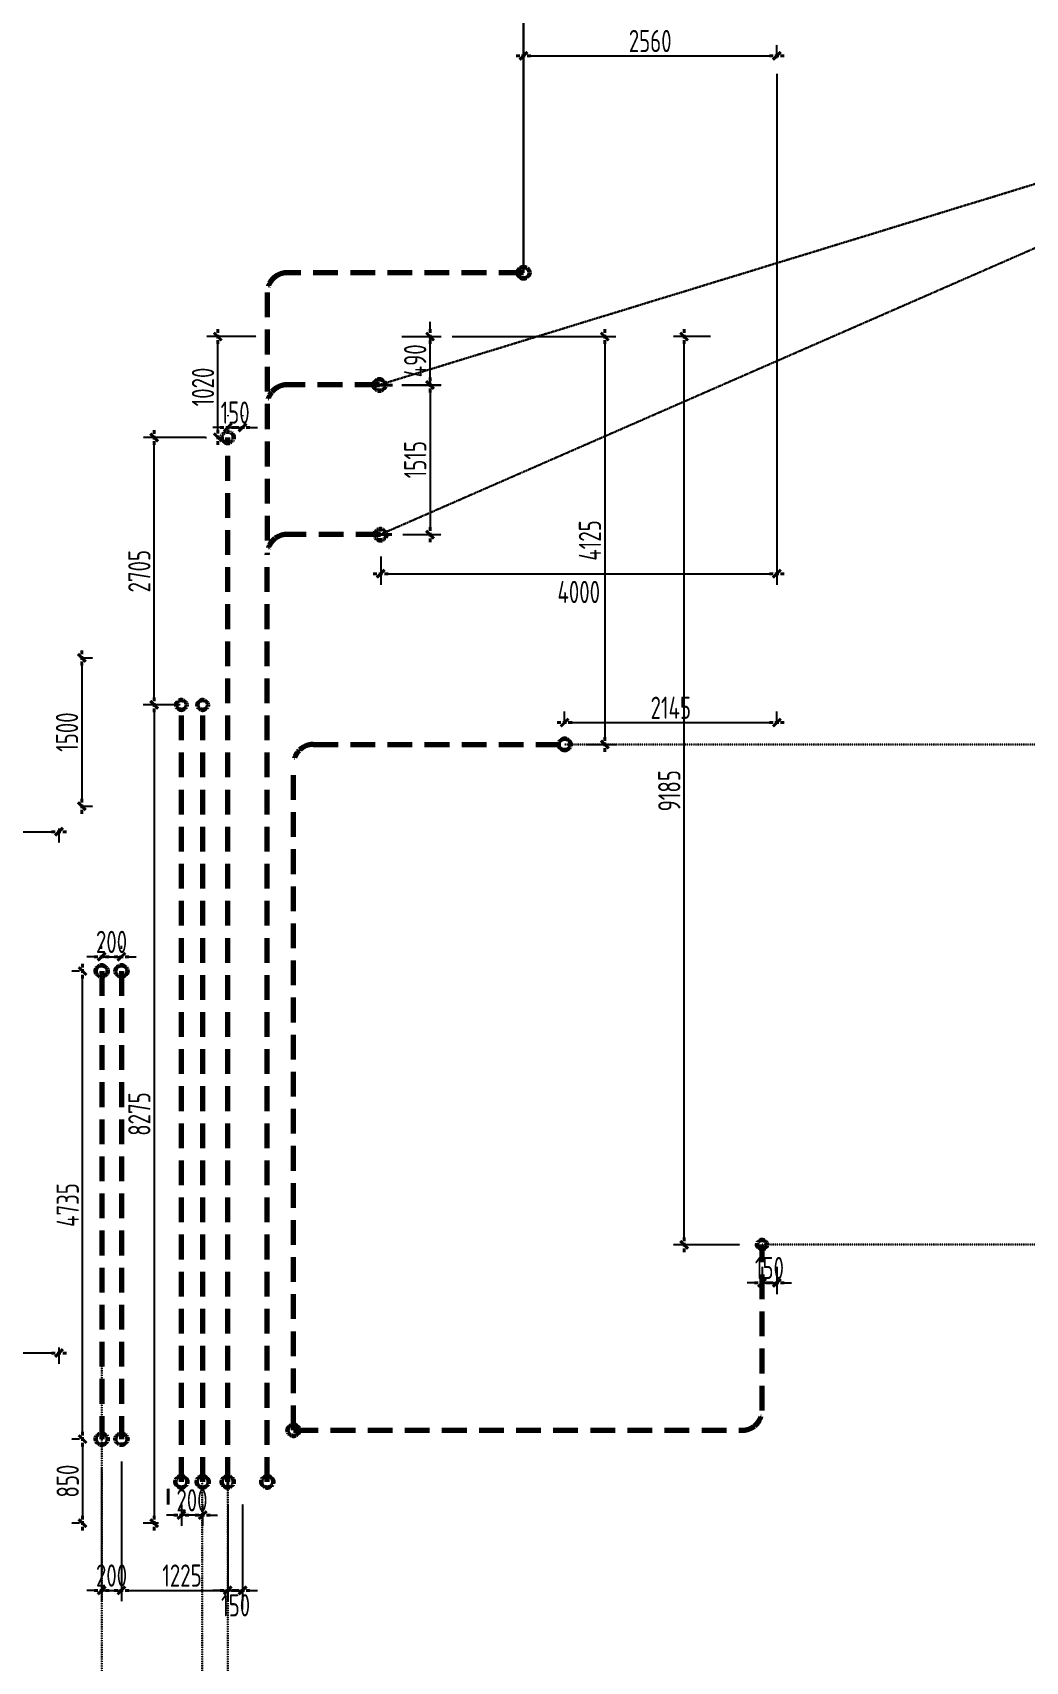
# Model space of a CAD drawing. Header units: millimetres. Extents: x -705761 to 1364679, y -410401 to 446404.
# Drawn here: x -502588 to -492554, y -46881 to -30408 of the extents above; entities that cross this region are included whole.
import ezdxf

# ---------------------------------------------------------------- set-up
doc = ezdxf.new("R2010")
doc.units = ezdxf.units.MM
doc.linetypes.add('( Dashed )', pattern=[0.75, 0.5, -0.25])
doc.layers.get('DEFPOINTS').update_dxf_attribs({"lineweight": 13})
doc.layers.add('自动化埋管', color=7, linetype='( Dashed )', lineweight=40)
doc.styles.add('YQ_DIM', font='Superos.shx', dxfattribs={"width": 0.8, "bigfont": 'hzdx.shx'})
doc.dimstyles.new('yq75', dxfattribs={"dimscale": 75, "dimtxt": 3, "dimasz": 1, "dimexe": 1.5, "dimexo": 3, "dimgap": 0.5, "dimtad": 1, "dimdec": 0, "dimdsep": 46, "dimtxsty": 'YQ_DIM', "dimblk": 'YQTICK', "dimcen": 0, "dimclrd": 256, "dimclre": 256, "dimclrt": 7, "dimadec": 1, "dimazin": 2, "dimtfac": 1, "dimtdec": 4, "dimtix": 1, "dimtmove": 2, "dimatfit": 2, "dimfxl": 1, "dimtolj": 1, "dimtzin": 0, "dimarcsym": 0})

# ---------------------------------------------------------------- blocks, each defined once
blk = doc.blocks.new('YQTICK')
blk.add_line((-1, 0), (1, 0))
at = {"const_width": 0.4}
blk.add_lwpolyline([(0.53, 0.53), (-0.53, -0.53)], dxfattribs=at)
blk = doc.blocks.new('*D225')
at = {"layer": 'DEFPOINTS', "color": 0, "lineweight": 40, "transparency": 16777216}
for p in [(-505471, -38232), (-502321, -38232), (-502321, -38489)]:
    blk.add_point(p, dxfattribs=at)
at = {"layer": '自动化埋管', "lineweight": -2, "transparency": 16777216}
for p, q in [((-505471, -38457), (-505471, -38601)), ((-505396, -38489), (-502396, -38489)), ((-502321, -38457), (-502321, -38601))]:
    blk.add_line(p, q, dxfattribs=at)
at = {"layer": '自动化埋管', "lineweight": -2, "transparency": 16777216, "xscale": 75, "yscale": 75, "zscale": 75, "rotation": 180}
blk.add_blockref('YQTICK', (-505471, -38489), dxfattribs=at)
at = {"layer": '自动化埋管', "lineweight": -2, "transparency": 16777216, "xscale": 75, "yscale": 75, "zscale": 75}
blk.add_blockref('YQTICK', (-502321, -38489), dxfattribs=at)
at = {"layer": '自动化埋管', "color": 7, "lineweight": 15, "transparency": 16777216, "insert": (-503896, -38339), "char_height": 225, "attachment_point": 5, "style": 'YQ_DIM'}
blk.add_mtext('\\A1;3150', dxfattribs=at)
blk = doc.blocks.new('*D226')
at = {"layer": 'DEFPOINTS', "color": 0, "lineweight": 40, "transparency": 16777216}
for p in [(-502321, -36732), (-502321, -38232), (-502090, -38232)]:
    blk.add_point(p, dxfattribs=at)
at = {"layer": '自动化埋管', "lineweight": -2, "transparency": 16777216}
for p, q in [((-502096, -36732), (-501978, -36732)), ((-502090, -36807), (-502090, -38157)), ((-502096, -38232), (-501978, -38232))]:
    blk.add_line(p, q, dxfattribs=at)
at = {"layer": '自动化埋管', "lineweight": -2, "transparency": 16777216, "xscale": 75, "yscale": 75, "zscale": 75}
for p, rotation in [((-502090, -36732), 90), ((-502090, -38232), 270)]:
    blk.add_blockref('YQTICK', p, dxfattribs=dict(at, rotation=rotation))
at = {"layer": '自动化埋管', "color": 7, "lineweight": 15, "transparency": 16777216, "insert": (-502240, -37482), "char_height": 225, "attachment_point": 5, "rotation": 90, "style": 'YQ_DIM'}
blk.add_mtext('\\A1;1500', dxfattribs=at)
blk = doc.blocks.new('*D227')
at = {"layer": 'DEFPOINTS', "color": 0, "lineweight": 40, "transparency": 16777216}
for p in [(-504521, -43482), (-502321, -43482), (-504521, -43762)]:
    blk.add_point(p, dxfattribs=at)
at = {"layer": '自动化埋管', "lineweight": -2, "transparency": 16777216}
for p, q in [((-504521, -43707), (-504521, -43875)), ((-502396, -43762), (-504446, -43762)), ((-502321, -43707), (-502321, -43875))]:
    blk.add_line(p, q, dxfattribs=at)
at = {"layer": '自动化埋管', "lineweight": -2, "transparency": 16777216, "xscale": 75, "yscale": 75, "zscale": 75, "rotation": 180}
blk.add_blockref('YQTICK', (-504521, -43762), dxfattribs=at)
at = {"layer": '自动化埋管', "lineweight": -2, "transparency": 16777216, "xscale": 75, "yscale": 75, "zscale": 75}
blk.add_blockref('YQTICK', (-502321, -43762), dxfattribs=at)
at = {"layer": '自动化埋管', "color": 7, "lineweight": 15, "transparency": 16777216, "insert": (-503421, -43612), "char_height": 225, "attachment_point": 5, "style": 'YQ_DIM'}
blk.add_mtext('\\A1;2200', dxfattribs=at)
blk = doc.blocks.new('*D233')
at = {"layer": 'DEFPOINTS', "color": 0, "lineweight": 40, "transparency": 16777216}
for p in [(-501690, -39754), (-501890, -39899), (-501690, -39899)]:
    blk.add_point(p, dxfattribs=at)
at = {"layer": '自动化埋管', "lineweight": -2, "transparency": 16777216}
for p, q in [((-501890, -39674), (-501890, -39642)), ((-501690, -39674), (-501690, -39642)), ((-501965, -39754), (-502040, -39754)), ((-501890, -39754), (-501690, -39754)), ((-501615, -39754), (-501540, -39754))]:
    blk.add_line(p, q, dxfattribs=at)
at = {"layer": '自动化埋管', "lineweight": -2, "transparency": 16777216, "xscale": 75, "yscale": 75, "zscale": 75}
blk.add_blockref('YQTICK', (-501890, -39754), dxfattribs=at)
at = {"layer": '自动化埋管', "lineweight": -2, "transparency": 16777216, "xscale": 75, "yscale": 75, "zscale": 75, "rotation": 180}
blk.add_blockref('YQTICK', (-501690, -39754), dxfattribs=at)
at = {"layer": '自动化埋管', "color": 7, "lineweight": 15, "transparency": 16777216, "insert": (-501790, -39604), "char_height": 225, "attachment_point": 5, "style": 'YQ_DIM'}
blk.add_mtext('\\A1;200', dxfattribs=at)
blk = doc.blocks.new('*D267')
at = {"layer": 'DEFPOINTS', "color": 0, "lineweight": 40, "transparency": 16777216}
for p in [(-501890, -44632), (-502083, -45482), (-501890, -45482)]:
    blk.add_point(p, dxfattribs=at)
at = {"layer": '自动化埋管', "lineweight": -2, "transparency": 16777216}
for p, q in [((-502115, -44632), (-502195, -44632)), ((-502083, -44707), (-502083, -45407)), ((-502115, -45482), (-502195, -45482))]:
    blk.add_line(p, q, dxfattribs=at)
at = {"layer": '自动化埋管', "lineweight": -2, "transparency": 16777216, "xscale": 75, "yscale": 75, "zscale": 75}
for p, rotation in [((-502083, -44632), 90), ((-502083, -45482), 270)]:
    blk.add_blockref('YQTICK', p, dxfattribs=dict(at, rotation=rotation))
at = {"layer": '自动化埋管', "color": 7, "lineweight": 15, "transparency": 16777216, "insert": (-502233, -45057), "char_height": 225, "attachment_point": 5, "rotation": 90, "style": 'YQ_DIM'}
blk.add_mtext('\\A1;850', dxfattribs=at)
blk = doc.blocks.new('*D234')
at = {"layer": 'DEFPOINTS', "color": 0, "lineweight": 40, "transparency": 16777216}
for p in [(-501690, -44632), (-500466, -46129), (-500466, -46162)]:
    blk.add_point(p, dxfattribs=at)
at = {"layer": '自动化埋管', "lineweight": -2, "transparency": 16777216}
for p, q in [((-501690, -44857), (-501690, -46275)), ((-501615, -46162), (-500541, -46162)), ((-500466, -46354), (-500466, -46275))]:
    blk.add_line(p, q, dxfattribs=at)
at = {"layer": '自动化埋管', "lineweight": -2, "transparency": 16777216, "xscale": 75, "yscale": 75, "zscale": 75, "rotation": 180}
blk.add_blockref('YQTICK', (-501690, -46162), dxfattribs=at)
at = {"layer": '自动化埋管', "lineweight": -2, "transparency": 16777216, "xscale": 75, "yscale": 75, "zscale": 75}
blk.add_blockref('YQTICK', (-500466, -46162), dxfattribs=at)
at = {"layer": '自动化埋管', "color": 7, "lineweight": 15, "transparency": 16777216, "insert": (-501078, -46012), "char_height": 225, "attachment_point": 5, "style": 'YQ_DIM'}
blk.add_mtext('\\A1;1225', dxfattribs=at)
blk = doc.blocks.new('*D268')
at = {"layer": 'DEFPOINTS', "color": 0, "lineweight": 40, "transparency": 16777216}
for p in [(-500616, -45064), (-500466, -45064), (-500466, -46162)]:
    blk.add_point(p, dxfattribs=at)
at = {"layer": '自动化埋管', "lineweight": -2, "transparency": 16777216}
for p, q in [((-500616, -45289), (-500616, -46275)), ((-500466, -45289), (-500466, -46275)), ((-500691, -46162), (-500766, -46162)), ((-500616, -46162), (-500466, -46162)), ((-500391, -46162), (-500316, -46162))]:
    blk.add_line(p, q, dxfattribs=at)
at = {"layer": '自动化埋管', "lineweight": -2, "transparency": 16777216, "xscale": 75, "yscale": 75, "zscale": 75}
blk.add_blockref('YQTICK', (-500616, -46162), dxfattribs=at)
at = {"layer": '自动化埋管', "lineweight": -2, "transparency": 16777216, "xscale": 75, "yscale": 75, "zscale": 75, "rotation": 180}
blk.add_blockref('YQTICK', (-500466, -46162), dxfattribs=at)
at = {"layer": '自动化埋管', "color": 7, "lineweight": 15, "transparency": 16777216, "insert": (-500536, -46313), "char_height": 225, "attachment_point": 5, "style": 'YQ_DIM'}
blk.add_mtext('\\A1;150', dxfattribs=at)
blk = doc.blocks.new('*D269')
at = {"layer": 'DEFPOINTS', "color": 0, "lineweight": 40, "transparency": 16777216}
for p in [(-500466, -34401), (-500616, -34503), (-500466, -34503)]:
    blk.add_point(p, dxfattribs=at)
at = {"layer": '自动化埋管', "lineweight": -2, "transparency": 16777216}
for p, q in [((-500691, -34401), (-500766, -34401)), ((-500616, -34278), (-500616, -34288)), ((-500616, -34401), (-500466, -34401)), ((-500466, -34278), (-500466, -34288)), ((-500391, -34401), (-500316, -34401))]:
    blk.add_line(p, q, dxfattribs=at)
at = {"layer": '自动化埋管', "lineweight": -2, "transparency": 16777216, "xscale": 75, "yscale": 75, "zscale": 75}
blk.add_blockref('YQTICK', (-500616, -34401), dxfattribs=at)
at = {"layer": '自动化埋管', "lineweight": -2, "transparency": 16777216, "xscale": 75, "yscale": 75, "zscale": 75, "rotation": 180}
blk.add_blockref('YQTICK', (-500466, -34401), dxfattribs=at)
at = {"layer": '自动化埋管', "color": 7, "lineweight": 15, "transparency": 16777216, "insert": (-500541, -34251), "char_height": 225, "attachment_point": 5, "style": 'YQ_DIM'}
blk.add_mtext('\\A1;150', dxfattribs=at)
blk = doc.blocks.new('*D270')
at = {"layer": 'DEFPOINTS', "color": 0, "lineweight": 40, "transparency": 16777216}
for p in [(-500716, -33482), (-500102, -33482), (-500616, -34501)]:
    blk.add_point(p, dxfattribs=at)
at = {"layer": '自动化埋管', "lineweight": -2, "transparency": 16777216}
for p, q in [((-500327, -33482), (-500829, -33482)), ((-500716, -34426), (-500716, -33557)), ((-500841, -34501), (-500829, -34501))]:
    blk.add_line(p, q, dxfattribs=at)
at = {"layer": '自动化埋管', "lineweight": -2, "transparency": 16777216, "xscale": 75, "yscale": 75, "zscale": 75}
for p, rotation in [((-500716, -33482), 90), ((-500716, -34501), 270)]:
    blk.add_blockref('YQTICK', p, dxfattribs=dict(at, rotation=rotation))
at = {"layer": '自动化埋管', "color": 7, "lineweight": 15, "transparency": 16777216, "insert": (-500866, -33992), "char_height": 225, "attachment_point": 5, "rotation": 90, "style": 'YQ_DIM'}
blk.add_mtext('\\A1;1020', dxfattribs=at)
blk = doc.blocks.new('*D235')
at = {"layer": 'DEFPOINTS', "color": 0, "lineweight": 40, "transparency": 16777216}
for p in [(-495066, -30643), (-495066, -30896), (-497627, -32837)]:
    blk.add_point(p, dxfattribs=at)
at = {"layer": '自动化埋管', "lineweight": -2, "transparency": 16777216}
for p, q in [((-497627, -32612), (-497627, -30530)), ((-495066, -30671), (-495066, -30530)), ((-497552, -30643), (-495141, -30643))]:
    blk.add_line(p, q, dxfattribs=at)
at = {"layer": '自动化埋管', "lineweight": -2, "transparency": 16777216, "xscale": 75, "yscale": 75, "zscale": 75, "rotation": 180}
blk.add_blockref('YQTICK', (-497627, -30643), dxfattribs=at)
at = {"layer": '自动化埋管', "lineweight": -2, "transparency": 16777216, "xscale": 75, "yscale": 75, "zscale": 75}
blk.add_blockref('YQTICK', (-495066, -30643), dxfattribs=at)
at = {"layer": '自动化埋管', "color": 7, "lineweight": 15, "transparency": 16777216, "insert": (-496346, -30493), "char_height": 225, "attachment_point": 5, "style": 'YQ_DIM'}
blk.add_mtext('\\A1;2560', dxfattribs=at)
blk = doc.blocks.new('*D258')
at = {"layer": 'DEFPOINTS', "color": 0, "lineweight": 40, "transparency": 16777216}
for p in [(-499082, -33482), (-498571, -33482), (-499081, -33972)]:
    blk.add_point(p, dxfattribs=at)
at = {"layer": '自动化埋管', "lineweight": -2, "transparency": 16777216}
for p, q in [((-498571, -33407), (-498571, -33332)), ((-498857, -33482), (-498459, -33482)), ((-498571, -33972), (-498571, -33482)), ((-498856, -33972), (-498459, -33972)), ((-498571, -34047), (-498571, -34122))]:
    blk.add_line(p, q, dxfattribs=at)
at = {"layer": '自动化埋管', "lineweight": -2, "transparency": 16777216, "xscale": 75, "yscale": 75, "zscale": 75}
for p, rotation in [((-498571, -33482), 270), ((-498571, -33972), 90)]:
    blk.add_blockref('YQTICK', p, dxfattribs=dict(at, rotation=rotation))
at = {"layer": '自动化埋管', "color": 7, "lineweight": 15, "transparency": 16777216, "insert": (-498721, -33727), "char_height": 225, "attachment_point": 5, "rotation": 90, "style": 'YQ_DIM'}
blk.add_mtext('\\A1;490', dxfattribs=at)
blk = doc.blocks.new('*D286')
at = {"layer": 'DEFPOINTS', "color": 0, "lineweight": 40, "transparency": 16777216}
for p in [(-499082, -33970), (-499072, -35485), (-498571, -35485)]:
    blk.add_point(p, dxfattribs=at)
at = {"layer": '自动化埋管', "lineweight": -2, "transparency": 16777216}
for p, q in [((-498857, -33970), (-498459, -33970)), ((-498571, -34045), (-498571, -35410)), ((-498847, -35485), (-498459, -35485))]:
    blk.add_line(p, q, dxfattribs=at)
at = {"layer": '自动化埋管', "lineweight": -2, "transparency": 16777216, "xscale": 75, "yscale": 75, "zscale": 75}
for p, rotation in [((-498571, -33970), 90), ((-498571, -35485), 270)]:
    blk.add_blockref('YQTICK', p, dxfattribs=dict(at, rotation=rotation))
at = {"layer": '自动化埋管', "color": 7, "lineweight": 15, "transparency": 16777216, "insert": (-498721, -34727), "char_height": 225, "attachment_point": 5, "rotation": 90, "style": 'YQ_DIM'}
blk.add_mtext('\\A1;1515', dxfattribs=at)
blk = doc.blocks.new('*D287')
at = {"layer": 'DEFPOINTS', "color": 0, "lineweight": 40, "transparency": 16777216}
for p in [(-498571, -33482), (-497211, -37607), (-496805, -37607)]:
    blk.add_point(p, dxfattribs=at)
at = {"layer": '自动化埋管', "lineweight": -2, "transparency": 16777216}
for p, q in [((-498346, -33482), (-496692, -33482)), ((-496805, -33557), (-496805, -37532)), ((-496986, -37607), (-496692, -37607))]:
    blk.add_line(p, q, dxfattribs=at)
at = {"layer": '自动化埋管', "lineweight": -2, "transparency": 16777216, "xscale": 75, "yscale": 75, "zscale": 75}
for p, rotation in [((-496805, -33482), 90), ((-496805, -37607), 270)]:
    blk.add_blockref('YQTICK', p, dxfattribs=dict(at, rotation=rotation))
at = {"layer": '自动化埋管', "color": 7, "lineweight": 15, "transparency": 16777216, "insert": (-496955, -35544), "char_height": 225, "attachment_point": 5, "rotation": 90, "style": 'YQ_DIM'}
blk.add_mtext('\\A1;4125', dxfattribs=at)
blk = doc.blocks.new('*D288')
at = {"layer": 'DEFPOINTS', "color": 0, "lineweight": 40, "transparency": 16777216}
for p in [(-496003, -33482), (-495513, -33482), (-495216, -42667)]:
    blk.add_point(p, dxfattribs=at)
at = {"layer": '自动化埋管', "lineweight": -2, "transparency": 16777216}
for p, q in [((-495738, -33482), (-496115, -33482)), ((-496003, -42592), (-496003, -33557)), ((-495441, -42667), (-496115, -42667))]:
    blk.add_line(p, q, dxfattribs=at)
at = {"layer": '自动化埋管', "lineweight": -2, "transparency": 16777216, "xscale": 75, "yscale": 75, "zscale": 75}
for p, rotation in [((-496003, -33482), 90), ((-496003, -42667), 270)]:
    blk.add_blockref('YQTICK', p, dxfattribs=dict(at, rotation=rotation))
at = {"layer": '自动化埋管', "color": 7, "lineweight": 15, "transparency": 16777216, "insert": (-496153, -38075), "char_height": 225, "attachment_point": 5, "rotation": 90, "style": 'YQ_DIM'}
blk.add_mtext('\\A1;9185', dxfattribs=at)
blk = doc.blocks.new('*D289')
at = {"layer": 'DEFPOINTS', "color": 0, "lineweight": 40, "transparency": 16777216}
for p in [(-495066, -30601), (-499070, -35482), (-495066, -35880)]:
    blk.add_point(p, dxfattribs=at)
at = {"layer": '自动化埋管', "lineweight": -2, "transparency": 16777216}
for p, q in [((-495066, -30826), (-495066, -35993)), ((-499070, -35707), (-499070, -35993)), ((-498995, -35880), (-495141, -35880))]:
    blk.add_line(p, q, dxfattribs=at)
at = {"layer": '自动化埋管', "lineweight": -2, "transparency": 16777216, "xscale": 75, "yscale": 75, "zscale": 75, "rotation": 180}
blk.add_blockref('YQTICK', (-499070, -35880), dxfattribs=at)
at = {"layer": '自动化埋管', "lineweight": -2, "transparency": 16777216, "xscale": 75, "yscale": 75, "zscale": 75}
blk.add_blockref('YQTICK', (-495066, -35880), dxfattribs=at)
at = {"layer": '自动化埋管', "color": 7, "lineweight": 15, "transparency": 16777216, "insert": (-497068, -36065), "char_height": 225, "attachment_point": 5, "style": 'YQ_DIM'}
blk.add_mtext('\\A1;4000', dxfattribs=at)
blk = doc.blocks.new('*D290')
at = {"layer": 'DEFPOINTS', "color": 0, "lineweight": 40, "transparency": 16777216}
for p in [(-495066, -37386), (-497211, -37607), (-495066, -37607)]:
    blk.add_point(p, dxfattribs=at)
at = {"layer": '自动化埋管', "lineweight": -2, "transparency": 16777216}
for p, q in [((-497211, -37382), (-497211, -37274)), ((-497136, -37386), (-495141, -37386)), ((-495066, -37382), (-495066, -37274))]:
    blk.add_line(p, q, dxfattribs=at)
at = {"layer": '自动化埋管', "lineweight": -2, "transparency": 16777216, "xscale": 75, "yscale": 75, "zscale": 75, "rotation": 180}
blk.add_blockref('YQTICK', (-497211, -37386), dxfattribs=at)
at = {"layer": '自动化埋管', "lineweight": -2, "transparency": 16777216, "xscale": 75, "yscale": 75, "zscale": 75}
blk.add_blockref('YQTICK', (-495066, -37386), dxfattribs=at)
at = {"layer": '自动化埋管', "color": 7, "lineweight": 15, "transparency": 16777216, "insert": (-496138, -37236), "char_height": 225, "attachment_point": 5, "style": 'YQ_DIM'}
blk.add_mtext('\\A1;2145', dxfattribs=at)
blk = doc.blocks.new('*D291')
at = {"layer": 'DEFPOINTS', "color": 0, "lineweight": 40, "transparency": 16777216}
for p in [(-495216, -42665), (-495066, -42665), (-495066, -43052)]:
    blk.add_point(p, dxfattribs=at)
at = {"layer": '自动化埋管', "lineweight": -2, "transparency": 16777216}
for p, q in [((-495216, -42890), (-495216, -43165)), ((-495066, -42890), (-495066, -43165)), ((-495291, -43052), (-495366, -43052)), ((-495216, -43052), (-495066, -43052)), ((-494991, -43052), (-494916, -43052))]:
    blk.add_line(p, q, dxfattribs=at)
at = {"layer": '自动化埋管', "lineweight": -2, "transparency": 16777216, "xscale": 75, "yscale": 75, "zscale": 75}
blk.add_blockref('YQTICK', (-495216, -43052), dxfattribs=at)
at = {"layer": '自动化埋管', "lineweight": -2, "transparency": 16777216, "xscale": 75, "yscale": 75, "zscale": 75, "rotation": 180}
blk.add_blockref('YQTICK', (-495066, -43052), dxfattribs=at)
at = {"layer": '自动化埋管', "color": 7, "lineweight": 15, "transparency": 16777216, "insert": (-495141, -42902), "char_height": 225, "attachment_point": 5, "style": 'YQ_DIM'}
blk.add_mtext('\\A1;150', dxfattribs=at)
blk = doc.blocks.new('*D292')
at = {"layer": 'DEFPOINTS', "color": 0, "lineweight": 40, "transparency": 16777216}
for p in [(-500869, -37207), (-501359, -45482), (-501089, -45482)]:
    blk.add_point(p, dxfattribs=at)
at = {"layer": '自动化埋管', "lineweight": -2, "transparency": 16777216}
for p, q in [((-501094, -37207), (-501471, -37207)), ((-501359, -37282), (-501359, -45407)), ((-501314, -45482), (-501471, -45482))]:
    blk.add_line(p, q, dxfattribs=at)
at = {"layer": '自动化埋管', "lineweight": -2, "transparency": 16777216, "xscale": 75, "yscale": 75, "zscale": 75}
for p, rotation in [((-501359, -37207), 90), ((-501359, -45482), 270)]:
    blk.add_blockref('YQTICK', p, dxfattribs=dict(at, rotation=rotation))
at = {"layer": '自动化埋管', "color": 7, "lineweight": 15, "transparency": 16777216, "insert": (-501509, -41345), "char_height": 225, "attachment_point": 5, "rotation": 90, "style": 'YQ_DIM'}
blk.add_mtext('\\A1;8275', dxfattribs=at)
blk = doc.blocks.new('*D259')
at = {"layer": 'DEFPOINTS', "color": 0, "lineweight": 40, "transparency": 16777216}
for p in [(-501359, -34503), (-500616, -34503), (-500869, -37207)]:
    blk.add_point(p, dxfattribs=at)
at = {"layer": '自动化埋管', "lineweight": -2, "transparency": 16777216}
for p, q in [((-500841, -34503), (-501471, -34503)), ((-501359, -37132), (-501359, -34578)), ((-501094, -37207), (-501471, -37207))]:
    blk.add_line(p, q, dxfattribs=at)
at = {"layer": '自动化埋管', "lineweight": -2, "transparency": 16777216, "xscale": 75, "yscale": 75, "zscale": 75}
for p, rotation in [((-501359, -34503), 90), ((-501359, -37207), 270)]:
    blk.add_blockref('YQTICK', p, dxfattribs=dict(at, rotation=rotation))
at = {"layer": '自动化埋管', "color": 7, "lineweight": 15, "transparency": 16777216, "insert": (-501509, -35855), "char_height": 225, "attachment_point": 5, "rotation": 90, "style": 'YQ_DIM'}
blk.add_mtext('\\A1;2705', dxfattribs=at)
blk = doc.blocks.new('*D260')
at = {"layer": 'DEFPOINTS', "color": 0, "lineweight": 40, "transparency": 16777216}
for p in [(-502083, -39899), (-501890, -39899), (-501890, -44632)]:
    blk.add_point(p, dxfattribs=at)
at = {"layer": '自动化埋管', "lineweight": -2, "transparency": 16777216}
for p, q in [((-502115, -39899), (-502195, -39899)), ((-502083, -44557), (-502083, -39974)), ((-502115, -44632), (-502195, -44632))]:
    blk.add_line(p, q, dxfattribs=at)
at = {"layer": '自动化埋管', "lineweight": -2, "transparency": 16777216, "xscale": 75, "yscale": 75, "zscale": 75}
for p, rotation in [((-502083, -39899), 90), ((-502083, -44632), 270)]:
    blk.add_blockref('YQTICK', p, dxfattribs=dict(at, rotation=rotation))
at = {"layer": '自动化埋管', "color": 7, "lineweight": 15, "transparency": 16777216, "insert": (-502233, -42265), "char_height": 225, "attachment_point": 5, "rotation": 90, "style": 'YQ_DIM'}
blk.add_mtext('\\A1;4735', dxfattribs=at)
blk = doc.blocks.new('*D261')
at = {"layer": 'DEFPOINTS', "color": 0, "lineweight": 40, "transparency": 16777216}
for p in [(-501690, -44632), (-501890, -44691), (-501690, -46162)]:
    blk.add_point(p, dxfattribs=at)
at = {"layer": '自动化埋管', "lineweight": -2, "transparency": 16777216}
for p, q in [((-501890, -44916), (-501890, -46275)), ((-501690, -44857), (-501690, -46275)), ((-501965, -46162), (-502040, -46162)), ((-501890, -46162), (-501690, -46162)), ((-501615, -46162), (-501540, -46162))]:
    blk.add_line(p, q, dxfattribs=at)
at = {"layer": '自动化埋管', "lineweight": -2, "transparency": 16777216, "xscale": 75, "yscale": 75, "zscale": 75}
blk.add_blockref('YQTICK', (-501890, -46162), dxfattribs=at)
at = {"layer": '自动化埋管', "lineweight": -2, "transparency": 16777216, "xscale": 75, "yscale": 75, "zscale": 75, "rotation": 180}
blk.add_blockref('YQTICK', (-501690, -46162), dxfattribs=at)
at = {"layer": '自动化埋管', "color": 7, "lineweight": 15, "transparency": 16777216, "insert": (-501790, -46012), "char_height": 225, "attachment_point": 5, "style": 'YQ_DIM'}
blk.add_mtext('\\A1;200', dxfattribs=at)
blk = doc.blocks.new('*D293')
at = {"layer": 'DEFPOINTS', "color": 0, "lineweight": 40, "transparency": 16777216}
for p in [(-501084, -45064), (-500869, -45064), (-501084, -45401)]:
    blk.add_point(p, dxfattribs=at)
at = {"layer": '自动化埋管', "lineweight": -2, "transparency": 16777216}
for p, q in [((-501084, -45289), (-501084, -45513)), ((-500869, -45289), (-500869, -45513)), ((-501159, -45401), (-501234, -45401)), ((-500869, -45401), (-501084, -45401)), ((-500794, -45401), (-500719, -45401))]:
    blk.add_line(p, q, dxfattribs=at)
at = {"layer": '自动化埋管', "lineweight": -2, "transparency": 16777216, "xscale": 75, "yscale": 75, "zscale": 75}
blk.add_blockref('YQTICK', (-501084, -45401), dxfattribs=at)
at = {"layer": '自动化埋管', "lineweight": -2, "transparency": 16777216, "xscale": 75, "yscale": 75, "zscale": 75, "rotation": 180}
blk.add_blockref('YQTICK', (-500869, -45401), dxfattribs=at)
at = {"layer": '自动化埋管', "color": 7, "lineweight": 15, "transparency": 16777216, "insert": (-500977, -45251), "char_height": 225, "attachment_point": 5, "style": 'YQ_DIM'}
blk.add_mtext('\\A1;200', dxfattribs=at)

msp = doc.modelspace()

# ---------------------------------------------------------------- linework, layer by layer
at = {"layer": '自动化埋管', "color": 7, "linetype": 'ByBlock', "lineweight": 30, "ltscale": 0.02}
msp.add_line((-497626.54, -32836.84), (-497626.54, -26351.38), dxfattribs=at)
at = {"layer": '自动化埋管'}
for p, q in [((-499082.04, -33971.76), (-498951.2, -33971.76)), ((-499071.53, -35484.65), (-498958.19, -35484.07)), ((-501216.04, -45132.07), (-501216.04, -45293.38)), ((-500615.81, -45064.38), (-500615.81, -45076.38)), ((-500615.81, -45064.38), (-500615.81, -45132.07))]:
    msp.add_line(p, q, dxfattribs=at)
at = {"layer": '自动化埋管', "linetype": '( Dashed )', "lineweight": 70, "ltscale": 500}
for p, q in [((-500615.81, -45064.38), (-500615.81, -34501.38)), ((-499071.54, -35482.65), (-500016.04, -35482.65)), ((-500216.04, -45064.38), (-500216.04, -35682.65)), ((-501084.27, -45064.38), (-501084.27, -37207.22)), ((-500868.77, -45064.38), (-500868.77, -37207.22)), ((-501889.63, -39898.88), (-501889.63, -44632.07)), ((-501689.63, -39898.88), (-501689.63, -44632.07))]:
    msp.add_line(p, q, dxfattribs=at)
at = {"layer": '自动化埋管', "color": 7, "lineweight": 30, "ltscale": 0.02}
for p, q in [((-500873.7, -45064.38), (-500873.7, -52701.34)), ((-500615.81, -45064.38), (-500615.81, -51343.65))]:
    msp.add_line(p, q, dxfattribs=at)
for points in [[(-499082.04, -33969.76), (-487516.7, -30424.38), (-499071.54, -35482.65)], [(-497210.7, -37606.88), (-482901.2, -37606.88)], [(-495215.7, -42664.88), (-479037.7, -42664.88)], [(-501889.63, -43711.37), (-501889.63, -54123.7), (-496537.13, -54123.7)]]:
    msp.add_lwpolyline(points, dxfattribs=at)
at = {"layer": '自动化埋管', "linetype": '( Dashed )', "lineweight": 70, "ltscale": 500}
for points in [[(-497626.54, -32836.84), (-500016.04, -32836.84, 0.41421356), (-500216.04, -33036.84), (-500216.04, -34169.76)], [(-499082.04, -33969.76), (-500016.04, -33969.76, 0.41421356), (-500216.04, -34169.76), (-500216.04, -35682.65)], [(-499950.7, -44542.38), (-499950.7, -37806.88, -0.41421356), (-499750.7, -37606.88), (-497210.7, -37606.88), (-497210.7, -37606.88)], [(-499950.7, -44542.38), (-495415.7, -44542.38, 0.41421356), (-495215.7, -44342.38), (-495215.7, -42664.88)]]:
    msp.add_lwpolyline(points, format="xyb", dxfattribs=at)
at = {"layer": '自动化埋管', "color": 1, "lineweight": 60}
for centre, radius in [((-497626.54, -32836.84), 59.39), ((-499082.04, -33971.76), 59.39), ((-500615.81, -34501.38), 59.39), ((-499072.84, -35486.22), 59.39), ((-501084.27, -37207.22), 51.48), ((-500868.77, -37207.22), 51.48), ((-497210.7, -37606.88), 59.39), ((-501889.63, -39898.88), 59.39), ((-501689.63, -39898.88), 59.39), ((-495215.7, -42664.88), 49), ((-501889.63, -44632.07), 59.39), ((-501689.63, -44632.07), 59.39), ((-499950.7, -44542.38), 59.39), ((-501084.27, -45064.38), 59.39), ((-500868.77, -45064.38), 59.39), ((-500615.81, -45064.38), 59.39), ((-500216.04, -45064.38), 59.39)]:
    msp.add_circle(centre, radius, dxfattribs=at)
at = {"layer": '自动化埋管', "linetype": '( Dashed )', "lineweight": 70, "ltscale": 500}
msp.add_arc((-500016.04, -35682.65), 200, 90, 180, dxfattribs=at)

# ---------------------------------------------------------------- dimensions: what is measured, and where the dimension line sits
at = {"layer": '自动化埋管', "lineweight": 15}
for base, p1, p2, picture, middle in [((-495066.04497228, -30642.88465381), (-497626.54497226, -32836.84132933), (-495066.04497228, -30895.88465381), '*D235', (-496346.29497227, -30492.88465381)), ((-495066.04, -37386.16), (-497210.7, -37606.88), (-495066.04, -37606.88), '*D290', (-496138.37, -37236.16)), ((-502321.04, -38488.52), (-505471.04, -38232.07), (-502321.04, -38232.07), '*D225', (-503896.04, -38338.52)), ((-501689.63, -39754.35), (-501889.63, -39898.88), (-501689.63, -39898.88), '*D233', (-501789.63, -39604.35)), ((-495066.04, -43052.16), (-495215.7, -42664.88), (-495066.04, -42664.88), '*D291', (-495140.87, -42902.16)), ((-504521.04, -43762.1), (-502321.04, -43482.07), (-504521.04, -43482.07), '*D227', (-503421.04, -43612.1)), ((-501689.63, -46162.43), (-501889.63, -44691.46), (-501689.63, -44632.07), '*D261', (-501789.63, -46012.43))]:
    dim = msp.add_linear_dim(base=base, p1=p1, p2=p2, dimstyle='yq75', dxfattribs=at)
    dim.commit()
    dim.dimension.update_dxf_attribs({"geometry": picture, "text_midpoint": middle})
dim = msp.add_linear_dim(base=(-495066.04, -35880.16), p1=(-499070.22, -35482.07), p2=(-495066.04, -30600.63), text='4000', dimstyle='yq75', dxfattribs=at)
dim.commit()
dim.dimension.update_dxf_attribs({"geometry": '*D289', "text_midpoint": (-497068.13, -36064.66), "dimtype": 160})
for base, p1, p2, text, picture, middle in [((-500716.04, -33482.07), (-500615.81, -34501.38), (-500101.7, -33482.07), '1020', '*D270', (-500866.04, -33991.73)), ((-501358.7, -34502.73), (-500868.77, -37207.22), (-500615.81, -34502.73), '2705', '*D259', (-501508.7, -35854.98)), ((-502082.57, -39898.88), (-501889.63, -44632.07), (-501889.63, -39898.88), '4735', '*D260', (-502232.57, -42265.48))]:
    dim = msp.add_linear_dim(base=base, p1=p1, p2=p2, angle=90, text=text, dimstyle='yq75', dxfattribs=at)
    dim.commit()
    dim.dimension.update_dxf_attribs({"geometry": picture, "text_midpoint": middle})
for base, p1, p2, picture, middle in [((-498571.2, -33482.07), (-499081.42, -33971.76), (-499082.04, -33482.07), '*D258', (-498721.2, -33726.92)), ((-496804.7, -37606.88), (-498571.2, -33482.07), (-497210.7, -37606.88), '*D287', (-496954.7, -35544.48)), ((-496002.7, -33482.07), (-495215.7, -42667.16), (-495512.7, -33482.07), '*D288', (-496152.7, -38074.62)), ((-498571.2, -35484.65), (-499082.04, -33969.76), (-499071.53, -35484.65), '*D286', (-498721.2, -34727.21)), ((-502090.3, -38232.07), (-502321.04, -36732.07), (-502321.04, -38232.07), '*D226', (-502240.3, -37482.07)), ((-501358.7, -45482.07), (-500868.77, -37207.22), (-501089.2, -45482.07), '*D292', (-501508.7, -41344.65)), ((-502082.57, -45482.07), (-501889.63, -44632.07), (-501889.63, -45482.07), '*D267', (-502232.57, -45057.07))]:
    dim = msp.add_linear_dim(base=base, p1=p1, p2=p2, angle=90, dimstyle='yq75', dxfattribs=at)
    dim.commit()
    dim.dimension.update_dxf_attribs({"geometry": picture, "text_midpoint": middle})
for base, p1, p2, picture, middle in [((-500466.04, -34400.88), (-500615.81, -34502.73), (-500466.04, -34502.73), '*D269', (-500540.93, -34250.88)), ((-500466.04, -46162.43), (-500615.81, -45064.38), (-500466.04, -45064.38), '*D268', (-500535.7, -46312.88))]:
    dim = msp.add_linear_dim(base=base, p1=p1, p2=p2, dimstyle='yq75', dxfattribs=at)
    dim.commit()
    dim.dimension.update_dxf_attribs({"geometry": picture, "text_midpoint": middle, "dimtype": 160})
for base, p1, p2, text, picture, middle in [((-500466.04, -46162.43), (-501689.63, -44632.07), (-500466.04, -46129.3), '1225', '*D234', (-501077.84, -46012.43)), ((-501084.27, -45400.66), (-500868.77, -45064.38), (-501084.27, -45064.38), '200', '*D293', (-500976.52, -45250.66))]:
    dim = msp.add_linear_dim(base=base, p1=p1, p2=p2, text=text, dimstyle='yq75', dxfattribs=at)
    dim.commit()
    dim.dimension.update_dxf_attribs({"geometry": picture, "text_midpoint": middle})

doc.saveas('drawing.dxf')
